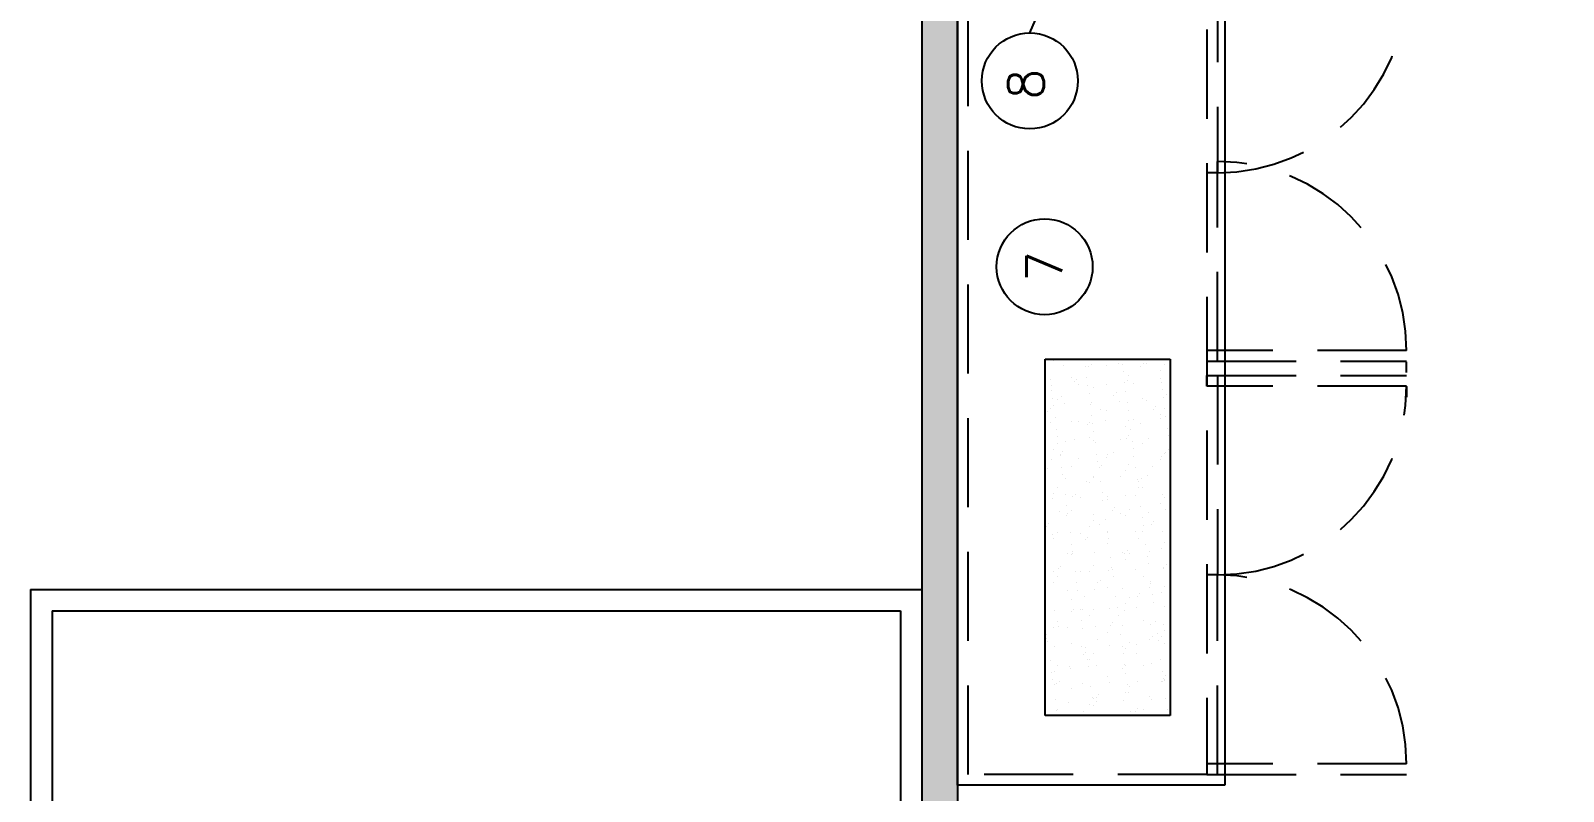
# Model space of a CAD drawing. Header units: metres. Extents: x 95 to 486, y 2972 to 3465.
# Drawn here: x 225.319 to 229.619, y 3403.878 to 3406.013 of the extents above; entities that cross this region are included whole.
import ezdxf

# ---------------------------------------------------------------- set-up
doc = ezdxf.new("R2010")
doc.units = ezdxf.units.M
doc.linetypes.add('HIDDEN', pattern=[0.375, 0.25, -0.125])
for name, color, linetype in [('0_CAMARAS', 4, 'Continuous'), ('0_MUROS', 7, 'Continuous'), ('E_INOXIGAS', 1, 'Continuous'), ('T_ITEMS', 142, 'Continuous')]:
    doc.layers.add(name, color=color, linetype=linetype)
doc.styles.add('ROMANS', font='romans.shx', dxfattribs={"width": 0.8, "height": 0.15})

msp = doc.modelspace()

# ---------------------------------------------------------------- hatches: boundary and pattern name
at = {"layer": '0_MUROS'}
h = msp.add_hatch(color=256, dxfattribs=at)
h.paths.add_polyline_path([(227.9186, 3409.6945), (227.8186, 3409.6945), (227.8186, 3409.5498), (227.9186, 3409.5499)])
h.paths.add_polyline_path([(227.9186, 3400.0545), (227.8186, 3400.0545), (227.8186, 3399.5595), (227.9186, 3399.5595)])
h.paths.add_polyline_path([(229.6186, 3400.5795), (227.9186, 3400.5795), (227.9186, 3400.4795), (229.6186, 3400.4795)])
h.paths.add_polyline_path([(227.9186, 3406.2497, -0.091797), (227.9, 3406.2798), (227.8983, 3406.2795), (227.8965, 3406.2887, -0.195104), (227.8857, 3406.3082), (227.8919, 3406.3095), (227.8879, 3406.3298), (227.8991, 3406.3317), (227.9031, 3406.3118), (227.908, 3406.3129, -0.195651), (227.9058, 3406.2906), (227.9088, 3406.2752, 0.050935), (227.9186, 3406.2595), (227.9186, 3406.8655), (227.9186, 3409.5499), (227.8186, 3409.5498), (227.8186, 3400.0545), (227.9186, 3400.0545)])

# ---------------------------------------------------------------- linework, layer by layer
at = {"layer": '0_CAMARAS'}
for p, q in [((225.3186, 3404.4445), (227.8186, 3404.4445)), ((225.3186, 3404.4445), (225.3186, 3400.1445)), ((225.3786, 3404.3845), (225.3786, 3400.2045)), ((225.3786, 3404.3845), (227.7586, 3404.3845)), ((227.7586, 3404.3845), (227.7586, 3400.2045))]:
    msp.add_line(p, q, dxfattribs=at)
at = {"layer": '0_MUROS'}
for p, q in [((227.8186, 3409.6945), (227.8186, 3399.5595)), ((227.9186, 3409.6945), (227.9186, 3399.5595))]:
    msp.add_line(p, q, dxfattribs=at)
at = {"layer": 'E_INOXIGAS'}
for p, q in [((227.9186, 3403.8955), (227.9186, 3406.8655)), ((228.6686, 3406.8655), (228.6686, 3403.8955)), ((228.6686, 3403.8955), (227.9186, 3403.8955))]:
    msp.add_line(p, q, dxfattribs=at)
at = {"layer": 'E_INOXIGAS', "color": 2, "linetype": 'HIDDEN'}
for p, q in [((227.9486, 3403.9255), (227.9486, 3406.7655)), ((228.6186, 3406.7655), (228.6186, 3403.9255)), ((228.6486, 3406.1739), (228.6486, 3405.6139)), ((228.6486, 3405.0855), (228.6486, 3405.6455)), ((228.6486, 3405.6139), (228.6186, 3405.6139)), ((228.6486, 3405.6139), (228.6186, 3405.6139)), ((228.6186, 3405.1155), (228.6186, 3405.0855)), ((228.6186, 3405.0855), (228.6486, 3405.0855)), ((228.6186, 3405.0455), (228.6486, 3405.0455)), ((228.6186, 3405.0155), (228.6186, 3405.0455)), ((228.6486, 3405.0455), (228.6486, 3404.4855)), ((228.6486, 3404.4855), (228.6186, 3404.4855)), ((228.6486, 3404.4855), (228.6186, 3404.4855)), ((228.6486, 3403.9255), (228.6486, 3404.4855)), ((228.6186, 3403.9255), (227.9486, 3403.9255)), ((228.6186, 3403.9555), (228.6186, 3403.9255)), ((228.6186, 3403.9255), (228.6486, 3403.9255))]:
    msp.add_line(p, q, dxfattribs=at)
at = {"layer": 'E_INOXIGAS', "color": 5}
for p, q in [((228.1652, 3405.0913), (228.5152, 3405.0913)), ((228.1652, 3404.0913), (228.1652, 3405.0913)), ((228.1716, 3405.0891), (228.1716, 3405.0891)), ((228.1881, 3405.0868), (228.1881, 3405.0868)), ((228.5152, 3405.0913), (228.5152, 3404.0913)), ((228.2173, 3405.0725), (228.2173, 3405.0725)), ((228.2775, 3405.0717), (228.2775, 3405.0717)), ((228.2859, 3405.0691), (228.2859, 3405.0691)), ((228.2944, 3405.075), (228.2944, 3405.075)), ((228.338, 3405.0721), (228.338, 3405.0721)), ((228.3714, 3405.0775), (228.3714, 3405.0775)), ((228.3805, 3405.0761), (228.3805, 3405.0761)), ((228.3832, 3405.0552), (228.3832, 3405.0552)), ((228.3994, 3405.0437), (228.3994, 3405.0437)), ((228.4326, 3405.0706), (228.4326, 3405.0706)), ((228.4393, 3405.078), (228.4393, 3405.078)), ((228.4485, 3405.08), (228.4485, 3405.08)), ((228.4889, 3405.0591), (228.4889, 3405.0591)), ((228.4996, 3405.076), (228.4996, 3405.076)), ((228.1788, 3405.0348), (228.1788, 3405.0348)), ((228.1816, 3405.016), (228.1816, 3405.016)), ((228.1831, 3405.0023), (228.1831, 3405.0023)), ((228.2378, 3405.0398), (228.2378, 3405.0398)), ((228.2472, 3405.0269), (228.2472, 3405.0269)), ((228.254, 3405.0343), (228.254, 3405.0343)), ((228.2587, 3405.0185), (228.2587, 3405.0185)), ((228.2818, 3405.0392), (228.2818, 3405.0392)), ((228.2845, 3405.0184), (228.2845, 3405.0184)), ((228.2993, 3405.0114), (228.2993, 3405.0114)), ((228.3357, 3405.021), (228.3357, 3405.021)), ((228.3887, 3405.0268), (228.3887, 3405.0268)), ((228.3904, 3405.0009), (228.3904, 3405.0009)), ((228.3961, 3405.0308), (228.3961, 3405.0308)), ((228.4128, 3405.0236), (228.4128, 3405.0236)), ((228.4891, 3405.0378), (228.4891, 3405.0378)), ((228.4899, 3405.0261), (228.4899, 3405.0261)), ((228.4934, 3405.0053), (228.4934, 3405.0053)), ((228.1858, 3404.9815), (228.1858, 3404.9815)), ((228.1884, 3404.9622), (228.1884, 3404.9622)), ((228.1991, 3404.9791), (228.1991, 3404.9791)), ((228.2107, 3404.9871), (228.2107, 3404.9871)), ((228.2186, 3404.9678), (228.2186, 3404.9678)), ((228.2885, 3404.9945), (228.2885, 3404.9945)), ((228.2917, 3404.964), (228.2917, 3404.964)), ((228.2957, 3404.9703), (228.2957, 3404.9703)), ((228.3574, 3404.9886), (228.3574, 3404.9886)), ((228.3642, 3404.996), (228.3642, 3404.996)), ((228.3728, 3404.9728), (228.3728, 3404.9728)), ((228.3947, 3404.9684), (228.3947, 3404.9684)), ((228.4383, 3404.9798), (228.4383, 3404.9798)), ((228.4498, 3404.9753), (228.4498, 3404.9753)), ((228.4744, 3404.9577), (228.4744, 3404.9577)), ((228.4961, 3404.9844), (228.4961, 3404.9844)), ((228.5063, 3404.9925), (228.5063, 3404.9925)), ((228.1721, 3404.9449), (228.1721, 3404.9449)), ((228.1788, 3404.9523), (228.1788, 3404.9523)), ((228.1811, 3404.9137), (228.1811, 3404.9137)), ((228.193, 3404.9271), (228.193, 3404.9271)), ((228.238, 3404.9152), (228.238, 3404.9152)), ((228.2582, 3404.9162), (228.2582, 3404.9162)), ((228.2891, 3404.914), (228.2891, 3404.914)), ((228.2959, 3404.9315), (228.2959, 3404.9315)), ((228.321, 3404.9488), (228.321, 3404.9488)), ((228.3353, 3404.9187), (228.3353, 3404.9187)), ((228.3382, 3404.9475), (228.3382, 3404.9475)), ((228.3974, 3404.9476), (228.3974, 3404.9476)), ((228.3997, 3404.9191), (228.3997, 3404.9191)), ((228.4123, 3404.9212), (228.4123, 3404.9212)), ((228.4677, 3404.9504), (228.4677, 3404.9504)), ((228.4891, 3404.9346), (228.4891, 3404.9346)), ((228.4894, 3404.9238), (228.4894, 3404.9238)), ((228.4998, 3404.9514), (228.4998, 3404.9514)), ((228.5033, 3404.9301), (228.5033, 3404.9301)), ((228.1972, 3404.8946), (228.1972, 3404.8946)), ((228.2, 3404.8738), (228.2, 3404.8738)), ((228.2823, 3404.9066), (228.2823, 3404.9066)), ((228.2888, 3404.8699), (228.2888, 3404.8699)), ((228.2987, 3404.9107), (228.2987, 3404.9107)), ((228.2995, 3404.8868), (228.2995, 3404.8868)), ((228.3889, 3404.9022), (228.3889, 3404.9022)), ((228.3993, 3404.8758), (228.3993, 3404.8758)), ((228.4045, 3404.8932), (228.4045, 3404.8932)), ((228.4312, 3404.9106), (228.4312, 3404.9106)), ((228.5075, 3404.8976), (228.5075, 3404.8976)), ((228.5103, 3404.8768), (228.5103, 3404.8768)), ((228.1886, 3404.8376), (228.1886, 3404.8376)), ((228.1993, 3404.8545), (228.1993, 3404.8545)), ((228.214, 3404.832), (228.214, 3404.832)), ((228.2225, 3404.8597), (228.2225, 3404.8597)), ((228.2458, 3404.8668), (228.2458, 3404.8668)), ((228.2996, 3404.8622), (228.2996, 3404.8622)), ((228.3058, 3404.8564), (228.3058, 3404.8564)), ((228.3561, 3404.8286), (228.3561, 3404.8286)), ((228.3767, 3404.8648), (228.3767, 3404.8648)), ((228.3926, 3404.8684), (228.3926, 3404.8684)), ((228.4088, 3404.8607), (228.4088, 3404.8607)), ((228.4116, 3404.8399), (228.4116, 3404.8399)), ((228.4386, 3404.8553), (228.4386, 3404.8553)), ((228.4537, 3404.8673), (228.4537, 3404.8673)), ((228.5001, 3404.8269), (228.5001, 3404.8269)), ((228.5028, 3404.8301), (228.5028, 3404.8301)), ((228.5095, 3404.8375), (228.5095, 3404.8375)), ((228.1707, 3404.7848), (228.1707, 3404.7848)), ((228.1824, 3404.809), (228.1824, 3404.809)), ((228.2071, 3404.8195), (228.2071, 3404.8195)), ((228.2072, 3404.8247), (228.2072, 3404.8247)), ((228.2114, 3404.787), (228.2114, 3404.787)), ((228.2382, 3404.7907), (228.2382, 3404.7907)), ((228.2595, 3404.8115), (228.2595, 3404.8115)), ((228.3101, 3404.8238), (228.3101, 3404.8238)), ((228.3129, 3404.803), (228.3129, 3404.803)), ((228.3174, 3404.7864), (228.3174, 3404.7864)), ((228.3242, 3404.7938), (228.3242, 3404.7938)), ((228.3366, 3404.814), (228.3366, 3404.814)), ((228.3384, 3404.823), (228.3384, 3404.823)), ((228.3999, 3404.7946), (228.3999, 3404.7946)), ((228.4137, 3404.8165), (228.4137, 3404.8165)), ((228.4187, 3404.7856), (228.4187, 3404.7856)), ((228.4663, 3404.7903), (228.4663, 3404.7903)), ((228.4893, 3404.81), (228.4893, 3404.81)), ((228.4907, 3404.819), (228.4907, 3404.819)), ((228.2141, 3404.7661), (228.2141, 3404.7661)), ((228.222, 3404.7574), (228.222, 3404.7574)), ((228.2809, 3404.7466), (228.2809, 3404.7466)), ((228.289, 3404.7454), (228.289, 3404.7454)), ((228.2991, 3404.7599), (228.2991, 3404.7599)), ((228.2997, 3404.7622), (228.2997, 3404.7622)), ((228.32, 3404.7487), (228.32, 3404.7487)), ((228.3762, 3404.7624), (228.3762, 3404.7624)), ((228.3891, 3404.7777), (228.3891, 3404.7777)), ((228.423, 3404.753), (228.423, 3404.753)), ((228.4277, 3404.7481), (228.4277, 3404.7481)), ((228.4344, 3404.7555), (228.4344, 3404.7555)), ((228.4532, 3404.765), (228.4532, 3404.765)), ((228.1863, 3404.7009), (228.1863, 3404.7009)), ((228.1888, 3404.7131), (228.1888, 3404.7131)), ((228.1996, 3404.7299), (228.1996, 3404.7299)), ((228.2213, 3404.7118), (228.2213, 3404.7118)), ((228.2423, 3404.7044), (228.2423, 3404.7044)), ((228.2491, 3404.7118), (228.2491, 3404.7118)), ((228.2634, 3404.7035), (228.2634, 3404.7035)), ((228.3243, 3404.7162), (228.3243, 3404.7162)), ((228.3386, 3404.6984), (228.3386, 3404.6984)), ((228.3405, 3404.706), (228.3405, 3404.706)), ((228.3912, 3404.7083), (228.3912, 3404.7083)), ((228.4176, 3404.7085), (228.4176, 3404.7085)), ((228.4257, 3404.7322), (228.4257, 3404.7322)), ((228.4388, 3404.7307), (228.4388, 3404.7307)), ((228.4946, 3404.711), (228.4946, 3404.711)), ((228.5003, 3404.7023), (228.5003, 3404.7023)), ((228.2058, 3404.6646), (228.2058, 3404.6646)), ((228.2256, 3404.6793), (228.2256, 3404.6793)), ((228.2283, 3404.6585), (228.2283, 3404.6585)), ((228.2385, 3404.6661), (228.2385, 3404.6661)), ((228.3004, 3404.6552), (228.3004, 3404.6552)), ((228.327, 3404.6953), (228.327, 3404.6953)), ((228.3525, 3404.6661), (228.3525, 3404.6661)), ((228.3593, 3404.6735), (228.3593, 3404.6735)), ((228.3775, 3404.6577), (228.3775, 3404.6577)), ((228.4001, 3404.67), (228.4001, 3404.67)), ((228.4329, 3404.6779), (228.4329, 3404.6779)), ((228.4546, 3404.6603), (228.4546, 3404.6603)), ((228.4895, 3404.6854), (228.4895, 3404.6854)), ((228.5014, 3404.6701), (228.5014, 3404.6701)), ((228.1672, 3404.6224), (228.1672, 3404.6224)), ((228.1739, 3404.6298), (228.1739, 3404.6298)), ((228.2234, 3404.6527), (228.2234, 3404.6527)), ((228.2892, 3404.6208), (228.2892, 3404.6208)), ((228.3, 3404.6377), (228.3, 3404.6377)), ((228.3161, 3404.6263), (228.3161, 3404.6263)), ((228.3342, 3404.641), (228.3342, 3404.641)), ((228.3894, 3404.6531), (228.3894, 3404.6531)), ((228.4372, 3404.6454), (228.4372, 3404.6454)), ((228.4399, 3404.6246), (228.4399, 3404.6246)), ((228.4628, 3404.6279), (228.4628, 3404.6279)), ((228.4695, 3404.6353), (228.4695, 3404.6353)), ((228.1858, 3404.5986), (228.1858, 3404.5986)), ((228.189, 3404.5885), (228.189, 3404.5885)), ((228.1998, 3404.6054), (228.1998, 3404.6054)), ((228.2355, 3404.6041), (228.2355, 3404.6041)), ((228.2398, 3404.5716), (228.2398, 3404.5716)), ((228.2629, 3404.6011), (228.2629, 3404.6011)), ((228.2774, 3404.5842), (228.2774, 3404.5842)), ((228.2842, 3404.5915), (228.2842, 3404.5915)), ((228.3385, 3404.6085), (228.3385, 3404.6085)), ((228.3389, 3404.5738), (228.3389, 3404.5738)), ((228.34, 3404.6036), (228.34, 3404.6036)), ((228.3412, 3404.5877), (228.3412, 3404.5877)), ((228.4171, 3404.6062), (228.4171, 3404.6062)), ((228.4263, 3404.5881), (228.4263, 3404.5881)), ((228.439, 3404.6061), (228.439, 3404.6061)), ((228.4471, 3404.5702), (228.4471, 3404.5702)), ((228.4941, 3404.6087), (228.4941, 3404.6087)), ((228.5005, 3404.5777), (228.5005, 3404.5777)), ((228.2272, 3404.5447), (228.2272, 3404.5447)), ((228.2387, 3404.5415), (228.2387, 3404.5415)), ((228.2409, 3404.5443), (228.2409, 3404.5443)), ((228.2425, 3404.5508), (228.2425, 3404.5508)), ((228.3043, 3404.5472), (228.3043, 3404.5472)), ((228.3484, 3404.5333), (228.3484, 3404.5333)), ((228.3814, 3404.5497), (228.3814, 3404.5497)), ((228.3876, 3404.5459), (228.3876, 3404.5459)), ((228.3896, 3404.5286), (228.3896, 3404.5286)), ((228.3944, 3404.5533), (228.3944, 3404.5533)), ((228.4003, 3404.5454), (228.4003, 3404.5454)), ((228.4514, 3404.5377), (228.4514, 3404.5377)), ((228.4585, 3404.5522), (228.4585, 3404.5522)), ((228.4898, 3404.5609), (228.4898, 3404.5609)), ((228.1872, 3404.4939), (228.1872, 3404.4939)), ((228.2023, 3404.5022), (228.2023, 3404.5022)), ((228.209, 3404.5096), (228.209, 3404.5096)), ((228.2497, 3404.4965), (228.2497, 3404.4965)), ((228.2643, 3404.4964), (228.2643, 3404.4964)), ((228.2894, 3404.4962), (228.2894, 3404.4962)), ((228.3002, 3404.5131), (228.3002, 3404.5131)), ((228.3413, 3404.4989), (228.3413, 3404.4989)), ((228.3512, 3404.5061), (228.3512, 3404.5061)), ((228.3526, 3404.5008), (228.3526, 3404.5008)), ((228.4184, 3404.5015), (228.4184, 3404.5015)), ((228.4541, 3404.5169), (228.4541, 3404.5169)), ((228.4955, 3404.504), (228.4955, 3404.504)), ((228.4979, 3404.5076), (228.4979, 3404.5076)), ((228.5046, 3404.515), (228.5046, 3404.515)), ((228.1658, 3404.4624), (228.1658, 3404.4624)), ((228.1893, 3404.4639), (228.1893, 3404.4639)), ((228.2, 3404.4808), (228.2, 3404.4808)), ((228.2268, 3404.4423), (228.2268, 3404.4423)), ((228.2539, 3404.4639), (228.2539, 3404.4639)), ((228.2567, 3404.4431), (228.2567, 3404.4431)), ((228.3038, 3404.4449), (228.3038, 3404.4449)), ((228.3125, 3404.4639), (228.3125, 3404.4639)), ((228.3193, 3404.4713), (228.3193, 3404.4713)), ((228.3391, 3404.4493), (228.3391, 3404.4493)), ((228.3554, 3404.48), (228.3554, 3404.48)), ((228.3809, 3404.4474), (228.3809, 3404.4474)), ((228.4393, 3404.4816), (228.4393, 3404.4816)), ((228.458, 3404.4499), (228.458, 3404.4499)), ((228.4612, 3404.4625), (228.4612, 3404.4625)), ((228.4614, 3404.4678), (228.4614, 3404.4678)), ((228.5007, 3404.4532), (228.5007, 3404.4532)), ((228.2389, 3404.417), (228.2389, 3404.417)), ((228.276, 3404.4241), (228.276, 3404.4241)), ((228.3625, 3404.4257), (228.3625, 3404.4257)), ((228.3898, 3404.404), (228.3898, 3404.404)), ((228.4006, 3404.4209), (228.4006, 3404.4209)), ((228.4228, 3404.4257), (228.4228, 3404.4257)), ((228.4295, 3404.433), (228.4295, 3404.433)), ((228.4655, 3404.43), (228.4655, 3404.43)), ((228.4683, 3404.4092), (228.4683, 3404.4092)), ((228.49, 3404.4363), (228.49, 3404.4363)), ((228.1911, 3404.3859), (228.1911, 3404.3859)), ((228.2002, 3404.3562), (228.2002, 3404.3562)), ((228.2374, 3404.3819), (228.2374, 3404.3819)), ((228.2441, 3404.3893), (228.2441, 3404.3893)), ((228.2638, 3404.3888), (228.2638, 3404.3888)), ((228.2681, 3404.3563), (228.2681, 3404.3563)), ((228.2682, 3404.3884), (228.2682, 3404.3884)), ((228.2897, 3404.3717), (228.2897, 3404.3717)), ((228.3004, 3404.3885), (228.3004, 3404.3885)), ((228.3452, 3404.3909), (228.3452, 3404.3909)), ((228.3668, 3404.3931), (228.3668, 3404.3931)), ((228.3696, 3404.3723), (228.3696, 3404.3723)), ((228.3863, 3404.3858), (228.3863, 3404.3858)), ((228.4223, 3404.3934), (228.4223, 3404.3934)), ((228.4395, 3404.357), (228.4395, 3404.357)), ((228.4754, 3404.3549), (228.4754, 3404.3549)), ((228.4994, 3404.3959), (228.4994, 3404.3959)), ((228.1694, 3404.3194), (228.1694, 3404.3194)), ((228.1895, 3404.3394), (228.1895, 3404.3394)), ((228.2009, 3404.3421), (228.2009, 3404.3421)), ((228.2281, 3404.3376), (228.2281, 3404.3376)), ((228.2708, 3404.3354), (228.2708, 3404.3354)), ((228.3052, 3404.3402), (228.3052, 3404.3402)), ((228.3393, 3404.3247), (228.3393, 3404.3247)), ((228.3476, 3404.3437), (228.3476, 3404.3437)), ((228.3544, 3404.351), (228.3544, 3404.351)), ((228.3767, 3404.318), (228.3767, 3404.318)), ((228.3822, 3404.3427), (228.3822, 3404.3427)), ((228.4593, 3404.3452), (228.4593, 3404.3452)), ((228.4646, 3404.3128), (228.4646, 3404.3128)), ((228.4797, 3404.3224), (228.4797, 3404.3224)), ((228.4902, 3404.3117), (228.4902, 3404.3117)), ((228.4965, 3404.3476), (228.4965, 3404.3476)), ((228.501, 3404.3286), (228.501, 3404.3286)), ((228.169, 3404.3073), (228.169, 3404.3073)), ((228.1721, 3404.2986), (228.1721, 3404.2986)), ((228.1906, 3404.2835), (228.1906, 3404.2835)), ((228.2392, 3404.2924), (228.2392, 3404.2924)), ((228.2677, 3404.2861), (228.2677, 3404.2861)), ((228.278, 3404.2811), (228.278, 3404.2811)), ((228.2793, 3404.2691), (228.2793, 3404.2691)), ((228.3111, 3404.3039), (228.3111, 3404.3039)), ((228.3447, 3404.2886), (228.3447, 3404.2886)), ((228.381, 3404.2855), (228.381, 3404.2855)), ((228.39, 3404.2794), (228.39, 3404.2794)), ((228.4008, 3404.2963), (228.4008, 3404.2963)), ((228.4218, 3404.2911), (228.4218, 3404.2911)), ((228.4579, 3404.3054), (228.4579, 3404.3054)), ((228.4824, 3404.3015), (228.4824, 3404.3015)), ((228.4989, 3404.2936), (228.4989, 3404.2936)), ((228.1793, 3404.2442), (228.1793, 3404.2442)), ((228.2005, 3404.2317), (228.2005, 3404.2317)), ((228.232, 3404.2296), (228.232, 3404.2296)), ((228.2725, 3404.2617), (228.2725, 3404.2617)), ((228.2823, 3404.2486), (228.2823, 3404.2486)), ((228.285, 3404.2278), (228.285, 3404.2278)), ((228.2899, 3404.2471), (228.2899, 3404.2471)), ((228.3006, 3404.264), (228.3006, 3404.264)), ((228.3091, 3404.2321), (228.3091, 3404.2321)), ((228.3837, 3404.2647), (228.3837, 3404.2647)), ((228.3861, 3404.2346), (228.3861, 3404.2346)), ((228.3895, 3404.2308), (228.3895, 3404.2308)), ((228.4214, 3404.2656), (228.4214, 3404.2656)), ((228.4397, 3404.2324), (228.4397, 3404.2324)), ((228.4632, 3404.2372), (228.4632, 3404.2372)), ((228.4896, 3404.2472), (228.4896, 3404.2472)), ((228.1836, 3404.2117), (228.1836, 3404.2117)), ((228.1863, 3404.1909), (228.1863, 3404.1909)), ((228.1897, 3404.2148), (228.1897, 3404.2148)), ((228.2041, 3404.1871), (228.2041, 3404.1871)), ((228.236, 3404.2219), (228.236, 3404.2219)), ((228.269, 3404.1814), (228.269, 3404.1814)), ((228.3395, 3404.2001), (228.3395, 3404.2001)), ((228.3461, 3404.1839), (228.3461, 3404.1839)), ((228.3462, 3404.1836), (228.3462, 3404.1836)), ((228.3827, 3404.2234), (228.3827, 3404.2234)), ((228.3909, 3404.2103), (228.3909, 3404.2103)), ((228.4231, 3404.1864), (228.4231, 3404.1864)), ((228.4904, 3404.1872), (228.4904, 3404.1872)), ((228.493, 3404.1852), (228.493, 3404.1852)), ((228.4939, 3404.2147), (228.4939, 3404.2147)), ((228.4966, 3404.1939), (228.4966, 3404.1939)), ((228.4997, 3404.1925), (228.4997, 3404.1925)), ((228.5002, 3404.1889), (228.5002, 3404.1889)), ((228.5012, 3404.204), (228.5012, 3404.204)), ((228.1919, 3404.1788), (228.1919, 3404.1788)), ((228.1974, 3404.1797), (228.1974, 3404.1797)), ((228.2394, 3404.1678), (228.2394, 3404.1678)), ((228.2922, 3404.1734), (228.2922, 3404.1734)), ((228.2965, 3404.1409), (228.2965, 3404.1409)), ((228.3009, 3404.1394), (228.3009, 3404.1394)), ((228.3076, 3404.1414), (228.3076, 3404.1414)), ((228.3144, 3404.1488), (228.3144, 3404.1488)), ((228.3903, 3404.1549), (228.3903, 3404.1549)), ((228.3952, 3404.1778), (228.3952, 3404.1778)), ((228.3979, 3404.157), (228.3979, 3404.157)), ((228.401, 3404.1717), (228.401, 3404.1717)), ((228.4565, 3404.1454), (228.4565, 3404.1454)), ((228.5038, 3404.1395), (228.5038, 3404.1395)), ((228.1935, 3404.1366), (228.1935, 3404.1366)), ((228.1977, 3404.104), (228.1977, 3404.104)), ((228.2007, 3404.1071), (228.2007, 3404.1071)), ((228.2315, 3404.1273), (228.2315, 3404.1273)), ((228.2711, 3404.1016), (228.2711, 3404.1016)), ((228.2901, 3404.1225), (228.2901, 3404.1225)), ((228.2992, 3404.1201), (228.2992, 3404.1201)), ((228.3086, 3404.1298), (228.3086, 3404.1298)), ((228.3856, 3404.1323), (228.3856, 3404.1323)), ((228.4051, 3404.1027), (228.4051, 3404.1027)), ((228.4178, 3404.1032), (228.4178, 3404.1032)), ((228.4246, 3404.1106), (228.4246, 3404.1106)), ((228.4399, 3404.1079), (228.4399, 3404.1079)), ((228.4627, 3404.1348), (228.4627, 3404.1348)), ((228.5081, 3404.107), (228.5081, 3404.107)), ((228.5152, 3404.0913), (228.1652, 3404.0913))]:
    msp.add_line(p, q, dxfattribs=at)
at = {"layer": 'E_INOXIGAS', "color": 5, "linetype": 'HIDDEN'}
for p, q in [((229.1786, 3405.1155), (228.6186, 3405.1155)), ((228.6186, 3405.0855), (229.1786, 3405.0855)), ((228.6186, 3405.0455), (229.1786, 3405.0455)), ((229.1786, 3405.0539), (229.1786, 3405.0839)), ((229.1786, 3405.0155), (228.6186, 3405.0155)), ((229.1786, 3405.0139), (229.1786, 3404.9839)), ((229.1786, 3403.9555), (228.6186, 3403.9555)), ((228.6186, 3403.9255), (229.1786, 3403.9255))]:
    msp.add_line(p, q, dxfattribs=at)
for centre, start, end in [((228.6486, 3406.1439), 270, 0), ((228.6486, 3405.1155), 0, 90), ((228.6486, 3405.0155), 270, 0), ((228.6486, 3403.9555), 0, 90)]:
    msp.add_arc(centre, 0.53, start, end, dxfattribs=at)
at = {"layer": 'T_ITEMS'}
msp.add_line((228.1218, 3406.0064), (228.2332, 3406.2655), dxfattribs=at)
for centre in [(228.1218, 3405.8717), (228.1633, 3405.3501)]:
    msp.add_circle(centre, 0.1346, dxfattribs=at)

# ---------------------------------------------------------------- texts
at = {"layer": 'T_ITEMS', "style": 'ROMANS'}
for s, p in [('8', (228.1612, 3405.8199)), ('7', (228.2129, 3405.3084))]:
    msp.add_text(s, height=0.1, rotation=90, dxfattribs=at).set_placement(p)

doc.saveas('drawing.dxf')
